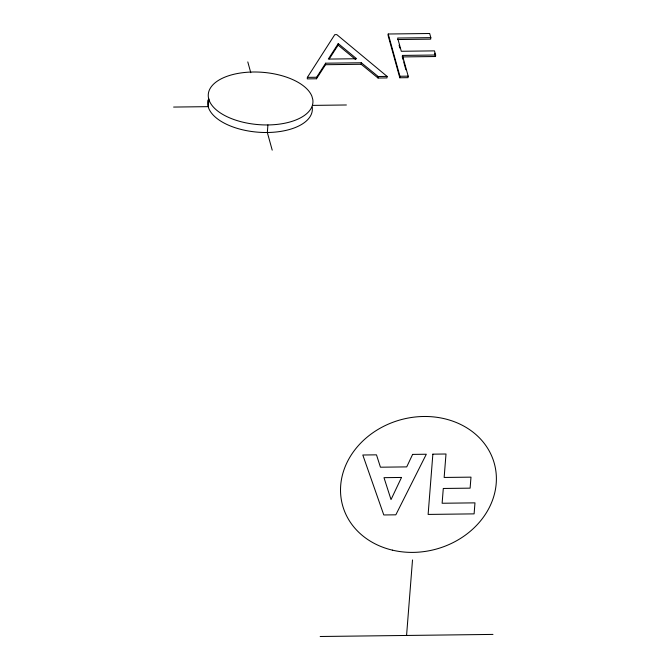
<?xml version="1.0" encoding="UTF-8"?>
<svg xmlns="http://www.w3.org/2000/svg" width="670" height="670" viewBox="0 0 670 670"><rect width="100%" height="100%" fill="white"/><g stroke="black" fill="none" stroke-linecap="round" stroke-linejoin="round"><path stroke-width="1" d="M208.856 99.101L208.27 106.647L173.605 107.066M267.925 124.947A52.478 26.239 4.5 0 1 209.316 100.76L208.404 97.435A52.478 26.239 4.5 0 1 253.268 72A52.478 26.239 4.5 0 1 311.877 96.187L312.79 99.512A52.478 26.239 4.5 0 1 267.925 124.947L267.33 132.501L272.213 150.147M387.092 76.405L336.809 34.622L334.782 34.647L307.388 77.368L307.27 78.884L316.491 78.767L325.536 64.714L325.654 63.198L361.306 62.771L378.165 76.514L387.092 76.405L386.975 77.921L378.048 78.022L361.18 64.278L325.536 64.714M316.491 78.767L316.617 77.259L325.654 63.198M329.297 58.868L338.132 45.125L338.25 43.609L356.599 58.734L328.308 59.077L338.25 43.609M361.18 64.278L361.306 62.771M378.048 78.022L378.165 76.514M397.519 39.547L430.701 39.145L430.818 37.637L429.679 33.5L388.223 34.003L388.106 35.51L399.797 77.762L408.064 77.661L408.189 76.154L402.444 55.417L435.634 55.015L435.517 56.523L402.327 56.925L402.444 55.417M399.797 77.762L399.915 76.254L388.223 34.003M406.573 635.453L412.511 559.944M430.818 37.637L397.637 38.039L401.297 51.28L434.487 50.878L435.634 55.015M307.388 77.368L316.617 77.259M399.915 76.254L408.189 76.154M312.756 105.391L346.398 104.981M320.168 636.5L492.969 634.415M338.132 45.125L355.678 59.588M434.595 53.215L435.517 56.523M399.085 45.225L399.873 48.056M402.327 56.925L403.147 59.89M403.692 61.866L405.878 69.764M247.791 61.908L250.773 72.695M312.195 107.066A52.478 26.239 4.5 0 1 267.33 132.501A52.478 26.239 4.5 0 1 208.722 108.314L207.809 104.989A52.478 26.239 4.5 0 1 207.968 100.048M432.862 454.159L428.122 514.426L474.109 513.873L474.971 502.86L442.125 503.254L443.289 488.472L470.114 488.154L470.985 477.141L444.151 477.459L446.002 454L432.862 454.159M401.514 477.45L391.02 499.577L383.994 477.668L401.514 477.45M412.628 454.402L406.715 466.89L380.443 467.208L376.49 454.838L362.805 455.005L383.793 514.962L395.836 514.82L426.313 454.235L412.628 454.402M392.394 550.145A78.717 67.067 -15.5 0 0 495.096 466.63A78.717 67.067 -15.5 0 0 367.872 436.547A78.717 67.067 -15.5 0 0 392.394 550.145"/></g></svg>
